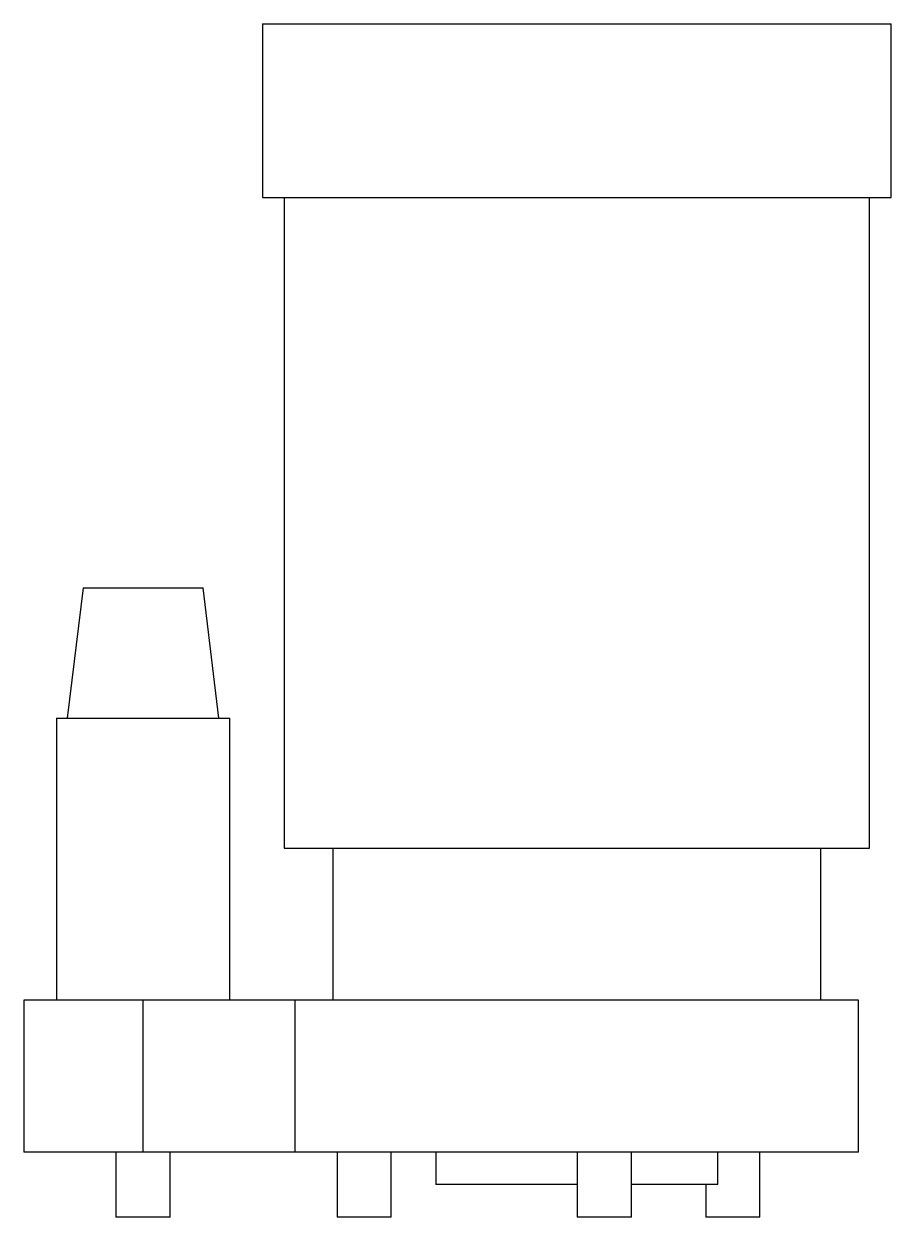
# Model space of a CAD drawing. Extents: x 0 to 120, y 0 to 162.
# Drawn here: x 99.71 to 119.71, y 134.91 to 162.41 of the extents above; entities outside this region: 2.
import ezdxf
from ezdxf.enums import TextEntityAlignment as Align

# ---------------------------------------------------------------- set-up
doc = ezdxf.new("R2010")
doc.units = 0
doc.layers.get('0').update_dxf_attribs({"linetype": 'CONTINUOUS'})

msp = doc.modelspace()

# ---------------------------------------------------------------- linework, layer by layer
at = {"color": 7, "linetype": 'CONTINUOUS'}
for p, q in [((105.208, 162.412), (105.208, 158.412)), ((105.208, 162.412), (119.708, 162.412)), ((119.708, 158.412), (119.708, 162.412)), ((105.208, 158.412), (119.708, 158.412)), ((105.708, 158.412), (105.708, 143.412)), ((119.208, 143.412), (119.208, 158.412)), ((101.076, 149.412), (100.708, 146.412)), ((101.076, 149.412), (103.84, 149.412)), ((104.208, 146.412), (103.84, 149.412)), ((100.458, 146.412), (100.458, 139.912)), ((100.458, 146.412), (104.458, 146.412)), ((104.458, 139.912), (104.458, 146.412)), ((105.708, 143.412), (119.208, 143.412)), ((106.833, 143.412), (106.833, 139.912)), ((118.083, 139.912), (118.083, 143.412)), ((99.708, 139.912), (99.708, 136.412)), ((102.458, 139.912), (99.708, 139.912)), ((102.458, 136.412), (102.458, 139.912)), ((105.958, 139.912), (102.458, 139.912)), ((105.958, 139.912), (105.958, 136.412)), ((118.958, 139.912), (105.958, 139.912)), ((118.958, 136.412), (118.958, 139.912)), ((102.458, 136.412), (99.708, 136.412)), ((101.833, 136.412), (101.833, 134.912)), ((105.958, 136.412), (102.458, 136.412)), ((103.083, 134.912), (103.083, 136.412)), ((118.958, 136.412), (105.958, 136.412)), ((106.931, 136.412), (106.931, 134.912)), ((108.181, 134.912), (108.181, 136.412)), ((109.208, 136.412), (109.208, 135.662)), ((112.467, 136.412), (112.467, 134.912)), ((113.717, 134.912), (113.717, 136.412)), ((115.708, 135.662), (115.708, 136.412)), ((116.681, 134.912), (116.681, 136.412)), ((112.467, 135.662), (109.208, 135.662)), ((115.708, 135.662), (113.717, 135.662)), ((115.431, 135.662), (115.431, 134.912)), ((103.083, 134.912), (101.833, 134.912)), ((108.181, 134.912), (106.931, 134.912)), ((113.717, 134.912), (112.467, 134.912)), ((116.681, 134.912), (115.431, 134.912))]:
    msp.add_line(p, q, dxfattribs=at)

# ---------------------------------------------------------------- texts
for s, width, p in [('Edition étudiante de SolidWorks.', 0.667188, (0, 5.449)), ('A usage universitaire uniquement.', 0.668182, (0, 0))]:
    msp.add_text(s, height=3.633, dxfattribs=dict(at, width=width)).set_placement(p, align=Align.BOTTOM_LEFT)

doc.saveas('drawing.dxf')
